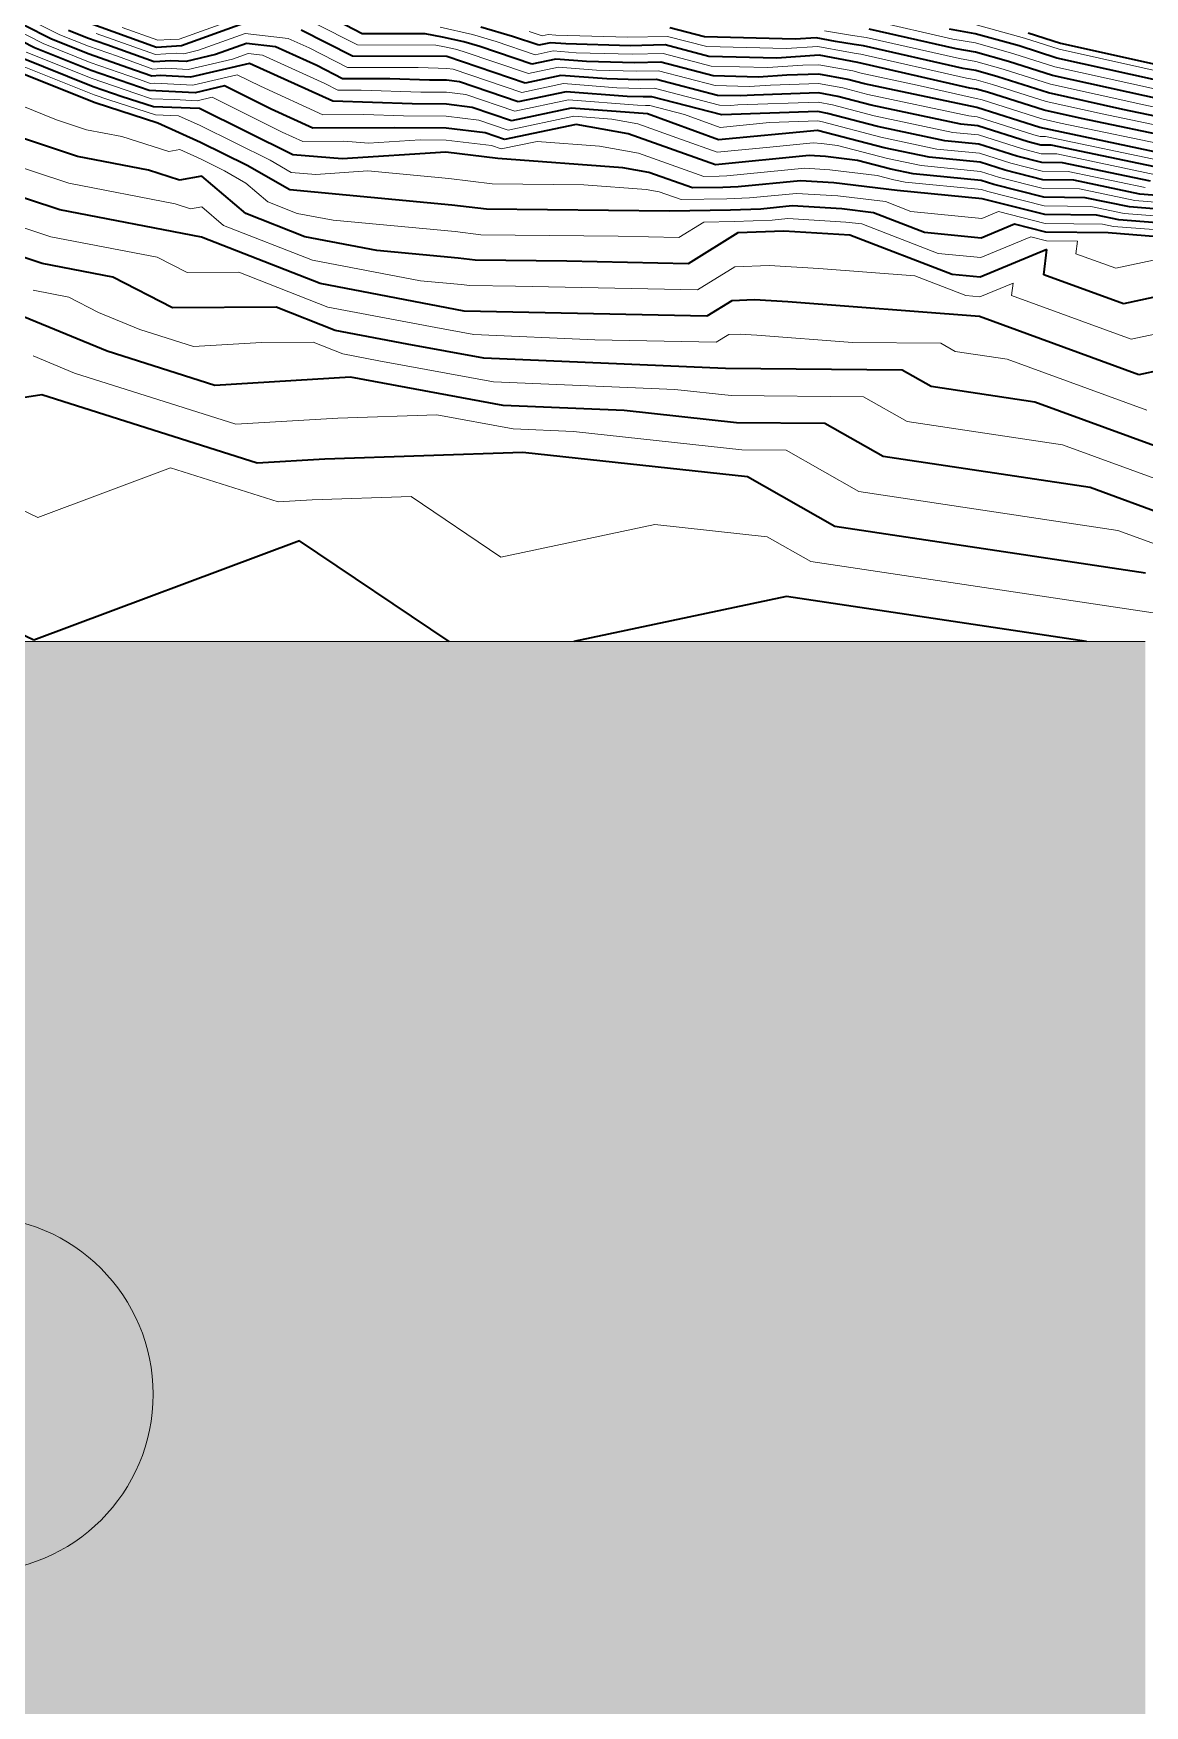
# Model space of a CAD drawing. Header units: millimetres. Extents: x -859836 to 307983, y -308065 to 649894.
# Drawn here: x -540029 to -452570, y 205358 to 337001 of the extents above; entities that cross this region are included whole.
import ezdxf

# ---------------------------------------------------------------- set-up
doc = ezdxf.new("R2010")
doc.units = ezdxf.units.MM
for name, color, linetype, lineweight in [('A-ANNO-NOTE', 131, 'Continuous', 9), ('A-DETL-GENF', 92, 'Continuous', 9), ('A-DETL-THIN', 151, 'Continuous', 9), ('C-TOPO', 7, 'Continuous', 9), ('C-TOPO-MAJR', 7, 'Continuous', 35), ('C-TOPO-MINR', 7, 'Continuous', 9)]:
    doc.layers.add(name, color=color, linetype=linetype, lineweight=lineweight)

# ---------------------------------------------------------------- blocks, each defined once
blk = doc.blocks.new('tag ten be - tag ten be-1821118-BỐ TRÍ BÈ PIN PA2')
at = {"layer": 'A-ANNO-NOTE'}
for start, end in [(360, 180), (180, 360)]:
    blk.add_arc((0, 0), 4, start, end, dxfattribs=at)

msp = doc.modelspace()

# ---------------------------------------------------------------- hatches: boundary and pattern name
at = {"layer": 'A-DETL-GENF'}
msp.add_hatch(color=8, dxfattribs=at).paths.add_polyline_path([(-452510, 189128), (-452510, 289128), (-562378, 289128), (-562378, 271128), (-597518, 271128), (-597518, 189128), (-458398, 189128)])

# ---------------------------------------------------------------- linework, layer by layer
at = {"layer": 'A-DETL-THIN'}
msp.add_line((-452510, 289128), (-562378, 289128), dxfattribs=at)
at = {"layer": 'C-TOPO', "lineweight": 35}
for p, q in [((-461727, 337043), (-459174, 336231)), ((-459174, 336231), (-449092, 333996))]:
    msp.add_line(p, q, dxfattribs=at)
at = {"layer": 'C-TOPO-MAJR'}
for p, q in [((-538606, 336551), (-543122, 338840)), ((-514144, 336979), (-516835, 338356)), ((-539937, 335873), (-542948, 337399)), ((-535787, 336632), (-537275, 337229)), ((-530338, 335897), (-535943, 337908)), ((-523485, 337777), (-528368, 336022)), ((-514918, 335206), (-518955, 337271)), ((-502312, 336764), (-504804, 337491)), ((-487202, 336735), (-489947, 337449)), ((-467394, 335786), (-474250, 337350)), ((-465900, 336982), (-467933, 337328)), ((-535475, 334080), (-539937, 335873)), ((-535631, 335356), (-538606, 336551)), ((-534265, 336107), (-535787, 336632)), ((-530528, 334766), (-534265, 336107)), ((-528368, 336022), (-530338, 335897)), ((-523254, 336210), (-525695, 335333)), ((-520989, 335957), (-523254, 336210)), ((-517710, 334465), (-520989, 335957)), ((-509194, 336972), (-514144, 336979)), ((-507838, 336719), (-509194, 336972)), ((-506148, 336343), (-507838, 336719)), ((-504902, 335979), (-506148, 336343)), ((-500794, 334582), (-504902, 335979)), ((-500258, 336065), (-502312, 336764)), ((-499318, 336263), (-500258, 336065)), ((-498115, 336171), (-499318, 336263)), ((-493067, 336034), (-498115, 336171)), ((-490296, 336091), (-493067, 336034)), ((-486864, 335198), (-490296, 336091)), ((-480063, 336551), (-487202, 336735)), ((-478408, 336660), (-480063, 336551)), ((-476893, 336379), (-478408, 336660)), ((-475415, 336133), (-476893, 336379)), ((-474691, 336032), (-475415, 336133)), ((-466856, 334245), (-474691, 336032)), ((-465869, 335527), (-467394, 335786)), ((-462437, 336012), (-465900, 336982)), ((-459463, 335066), (-462437, 336012)), ((-535163, 331528), (-542600, 334516)), ((-535319, 332804), (-541269, 335194)), ((-532587, 334306), (-535631, 335356)), ((-529215, 334850), (-530528, 334766)), ((-528015, 334789), (-529215, 334850)), ((-525695, 335333), (-528015, 334789)), ((-523022, 334643), (-527661, 333555)), ((-516466, 331659), (-523022, 334643)), ((-515692, 333432), (-517710, 334465)), ((-507492, 335194), (-514918, 335206)), ((-501330, 333098), (-507492, 335194)), ((-498914, 334977), (-500794, 334582)), ((-496509, 334793), (-498914, 334977)), ((-492723, 334690), (-496509, 334793)), ((-490644, 334733), (-492723, 334690)), ((-486526, 333662), (-490644, 334733)), ((-481510, 335060), (-486864, 335198)), ((-478179, 335280), (-481510, 335060)), ((-475132, 334714), (-478179, 335280)), ((-466318, 332703), (-475132, 334714)), ((-463272, 334800), (-465869, 335527)), ((-459803, 333695), (-463272, 334800)), ((-447716, 332462), (-459463, 335066)), ((-530909, 332505), (-535475, 334080)), ((-530719, 333636), (-532587, 334306)), ((-530062, 333678), (-530719, 333636)), ((-527661, 333555), (-530062, 333678)), ((-511979, 333427), (-515692, 333432)), ((-508860, 333323), (-511979, 333427)), ((-507510, 333311), (-508860, 333323)), ((-506488, 333186), (-507510, 333311)), ((-501866, 331614), (-506488, 333186)), ((-498510, 333691), (-501330, 333098)), ((-494903, 333415), (-498510, 333691)), ((-492379, 333347), (-494903, 333415)), ((-490993, 333375), (-492379, 333347)), ((-486189, 332125), (-490993, 333375)), ((-482957, 333570), (-486526, 333662)), ((-480736, 333716), (-482957, 333570)), ((-478213, 333802), (-480736, 333716)), ((-475928, 333378), (-478213, 333802)), ((-474617, 333036), (-475928, 333378)), ((-465839, 334072), (-466856, 334245)), ((-464108, 333587), (-465839, 334072)), ((-460143, 332325), (-464108, 333587)), ((-450993, 331743), (-459803, 333695)), ((-533036, 332016), (-535319, 332804)), ((-530579, 331225), (-533036, 332016)), ((-527308, 332321), (-530909, 332505)), ((-524989, 332865), (-527308, 332321)), ((-521315, 331039), (-524989, 332865)), ((-498107, 332405), (-501866, 331614)), ((-493297, 332037), (-498107, 332405)), ((-492035, 332003), (-493297, 332037)), ((-491342, 332017), (-492035, 332003)), ((-485851, 330589), (-491342, 332017)), ((-484404, 332079), (-486189, 332125)), ((-483294, 332153), (-484404, 332079)), ((-478247, 332325), (-483294, 332153)), ((-476724, 332042), (-478247, 332325)), ((-474101, 331357), (-476724, 332042)), ((-465779, 331162), (-474617, 333036)), ((-465809, 332617), (-466318, 332703)), ((-464943, 332374), (-465809, 332617)), ((-460483, 330955), (-464943, 332374)), ((-454269, 331023), (-460143, 332325)), ((-530249, 329944), (-535163, 331528)), ((-526955, 331088), (-530579, 331225)), ((-519607, 327434), (-526955, 331088)), ((-518036, 329546), (-521315, 331039)), ((-510228, 331451), (-516466, 331659)), ((-507527, 331427), (-510228, 331451)), ((-505484, 331179), (-507527, 331427)), ((-502403, 330130), (-505484, 331179)), ((-497703, 331119), (-502403, 330130)), ((-491691, 330659), (-497703, 331119)), ((-486099, 328628), (-491691, 330659)), ((-478282, 330847), (-485851, 330589)), ((-477520, 330706), (-478282, 330847)), ((-473585, 329679), (-477520, 330706)), ((-467031, 329858), (-474101, 331357)), ((-460823, 329584), (-465779, 331162)), ((-457546, 330304), (-460483, 330955)), ((-449065, 329933), (-454269, 331023)), ((-526867, 328422), (-530249, 329944)), ((-511596, 329579), (-518036, 329546)), ((-507545, 329544), (-511596, 329579)), ((-504479, 329171), (-507545, 329544)), ((-502939, 328647), (-504479, 329171)), ((-497299, 329833), (-502939, 328647)), ((-493215, 329106), (-497299, 329833)), ((-486348, 326667), (-493215, 329106)), ((-478316, 329370), (-486099, 328628)), ((-473070, 328000), (-478316, 329370)), ((-468283, 328554), (-473585, 329679)), ((-465693, 329727), (-467031, 329858)), ((-461728, 328465), (-465693, 329727)), ((-450414, 327403), (-460823, 329584)), ((-449740, 328668), (-457546, 330304)), ((-536558, 327314), (-541292, 328891)), ((-523194, 326595), (-526867, 328422)), ((-469535, 327251), (-473070, 328000)), ((-465608, 328292), (-468283, 328554)), ((-462634, 327345), (-465608, 328292)), ((-460742, 328214), (-461728, 328465)), ((-459926, 328204), (-460742, 328214)), ((-451252, 326387), (-459926, 328204)), ((-530977, 326241), (-536558, 327314)), ((-519857, 324681), (-523194, 326595)), ((-515726, 327130), (-519607, 327434)), ((-507562, 327660), (-515726, 327130)), ((-503475, 327163), (-507562, 327660)), ((-493627, 326417), (-503475, 327163)), ((-478981, 327386), (-486348, 326667)), ((-477676, 327307), (-478981, 327386)), ((-475177, 327006), (-477676, 327307)), ((-472554, 326322), (-475177, 327006)), ((-465522, 326857), (-469535, 327251)), ((-463539, 326226), (-465522, 326857)), ((-460662, 326844), (-462634, 327345)), ((-459029, 326825), (-460662, 326844)), ((-452090, 325370), (-459029, 326825)), ((-537954, 323101), (-547421, 326254)), ((-528520, 325449), (-530977, 326241)), ((-526780, 325757), (-528520, 325449)), ((-523324, 322818), (-526780, 325757)), ((-491585, 326053), (-493627, 326417)), ((-488151, 324834), (-491585, 326053)), ((-479645, 325402), (-484557, 324923)), ((-477036, 325244), (-479645, 325402)), ((-472039, 324643), (-477036, 325244)), ((-470787, 325947), (-472554, 326322)), ((-465436, 325422), (-470787, 325947)), ((-464445, 325106), (-465436, 325422)), ((-460582, 325474), (-463539, 326226)), ((-458133, 325445), (-460582, 325474)), ((-452929, 324354), (-458133, 325445)), ((-507086, 323488), (-519857, 324681)), ((-485757, 324878), (-488151, 324834)), ((-484557, 324923), (-485757, 324878)), ((-465350, 323986), (-472039, 324643)), ((-460421, 322734), (-465350, 323986)), ((-460502, 324104), (-464445, 325106)), ((-457236, 324065), (-460502, 324104)), ((-453767, 323338), (-457236, 324065)), ((-445652, 323777), (-452929, 324354)), ((-526791, 320954), (-537954, 323101)), ((-518662, 320993), (-523324, 322818)), ((-504361, 323157), (-507086, 323488)), ((-489955, 323001), (-504361, 323157)), ((-485166, 323090), (-489955, 323001)), ((-482766, 323179), (-485166, 323090)), ((-480310, 323418), (-482766, 323179)), ((-476397, 323181), (-480310, 323418)), ((-473898, 322880), (-476397, 323181)), ((-469882, 321333), (-473898, 322880)), ((-456340, 322685), (-460421, 322734)), ((-454605, 322322), (-456340, 322685)), ((-444065, 322568), (-453767, 323338)), ((-484576, 321301), (-488485, 318874)), ((-480974, 321435), (-484576, 321301)), ((-475757, 321118), (-480974, 321435)), ((-465424, 320895), (-469882, 321333)), ((-462806, 321990), (-465424, 320895)), ((-460341, 321364), (-462806, 321990)), ((-455443, 321305), (-460341, 321364)), ((-440890, 320151), (-455443, 321305)), ((-442477, 321360), (-454605, 322322)), ((-539349, 318887), (-544083, 320464)), ((-517467, 317304), (-526791, 320954)), ((-512995, 319913), (-518662, 320993)), ((-506609, 319316), (-512995, 319913)), ((-467726, 318023), (-475757, 321118)), ((-460261, 319994), (-465497, 317804)), ((-460506, 318009), (-460261, 319994)), ((-533768, 317814), (-539349, 318887)), ((-505247, 319150), (-506609, 319316)), ((-498044, 319072), (-505247, 319150)), ((-488485, 318874), (-498044, 319072)), ((-439302, 318943), (-454226, 315717)), ((-529088, 315404), (-533768, 317814)), ((-506133, 315144), (-517467, 317304)), ((-465497, 317804), (-467726, 318023)), ((-454226, 315717), (-460506, 318009)), ((-485061, 315960), (-487016, 314746)), ((-483260, 316027), (-485061, 315960)), ((-480652, 315868), (-483260, 316027)), ((-534234, 311977), (-540745, 314674)), ((-520934, 315441), (-529088, 315404)), ((-516272, 313616), (-520934, 315441)), ((-487016, 314746), (-506133, 315144)), ((-465570, 314713), (-480652, 315868)), ((-453008, 310129), (-465570, 314713)), ((-510605, 312536), (-516272, 313616)), ((-504590, 311433), (-510605, 312536)), ((-441070, 312709), (-453008, 310129)), ((-525756, 309291), (-534234, 311977)), ((-485546, 310619), (-504590, 311433)), ((-515077, 309927), (-525756, 309291)), ((-503046, 307722), (-515077, 309927)), ((-471656, 310504), (-485546, 310619)), ((-469364, 309201), (-471656, 310504)), ((-539380, 308550), (-550625, 306864)), ((-522424, 303178), (-539380, 308550)), ((-461212, 307979), (-469364, 309201)), ((-493525, 307315), (-503046, 307722)), ((-484687, 306354), (-493525, 307315)), ((-451791, 304541), (-461212, 307979)), ((-477741, 306296), (-484687, 306354)), ((-473158, 303690), (-477741, 306296)), ((-517085, 303496), (-522424, 303178)), ((-501503, 304010), (-517085, 303496)), ((-483827, 302088), (-501503, 304010)), ((-456854, 301244), (-473158, 303690)), ((-476952, 298178), (-483827, 302088)), ((-450574, 298952), (-456854, 301244)), ((-540008, 289230), (-560506, 299054)), ((-452497, 294510), (-476952, 298178)), ((-519093, 297066), (-540008, 289230)), ((-507299, 289128), (-519093, 297066)), ((-480746, 292666), (-497489, 289128)), ((-457152, 289128), (-480746, 292666))]:
    msp.add_line(p, q, dxfattribs=at)
at = {"layer": 'C-TOPO-MINR'}
for p, q in [((-537940, 336890), (-541327, 338607)), ((-539272, 336212), (-543035, 338120)), ((-530433, 335332), (-535104, 337007)), ((-530242, 336462), (-533045, 337468)), ((-524300, 338078), (-528571, 336543)), ((-514531, 336093), (-517895, 337813)), ((-505476, 336917), (-508011, 337482)), ((-499990, 336807), (-501017, 337157)), ((-475557, 336843), (-477774, 337211)), ((-467664, 336557), (-474029, 338009)), ((-462019, 336619), (-465915, 337709)), ((-535553, 334718), (-539272, 336212)), ((-535709, 335994), (-537940, 336890)), ((-533426, 335207), (-535709, 335994)), ((-529258, 336525), (-530242, 336462)), ((-528571, 336543), (-529258, 336525)), ((-523369, 336994), (-527032, 335677)), ((-519972, 336614), (-523369, 336994)), ((-518332, 335868), (-519972, 336614)), ((-515305, 334319), (-518332, 335868)), ((-508343, 336083), (-514531, 336093)), ((-507665, 335957), (-508343, 336083)), ((-506820, 335768), (-507665, 335957)), ((-506197, 335587), (-506820, 335768)), ((-503607, 336372), (-505476, 336917)), ((-500526, 335323), (-503607, 336372)), ((-499520, 336906), (-499990, 336807)), ((-498918, 336860), (-499520, 336906)), ((-493239, 336706), (-498918, 336860)), ((-490121, 336770), (-493239, 336706)), ((-487033, 335967), (-490121, 336770)), ((-480787, 335805), (-487033, 335967)), ((-478293, 335970), (-480787, 335805)), ((-476013, 335546), (-478293, 335970)), ((-474470, 336691), (-475557, 336843)), ((-467125, 335016), (-474470, 336691)), ((-465884, 336254), (-467664, 336557)), ((-462855, 335406), (-465884, 336254)), ((-459293, 335751), (-462019, 336619)), ((-448526, 333365), (-459293, 335751)), ((-535241, 332166), (-541934, 334855)), ((-535397, 333442), (-540603, 335534)), ((-531748, 333406), (-535553, 334718)), ((-530623, 334201), (-533426, 335207)), ((-528792, 335436), (-530433, 335332)), ((-528191, 335405), (-528792, 335436)), ((-527032, 335677), (-528191, 335405)), ((-524359, 334988), (-527838, 334172)), ((-523138, 335427), (-524359, 334988)), ((-522005, 335300), (-523138, 335427)), ((-517088, 333062), (-522005, 335300)), ((-501062, 333840), (-506197, 335587)), ((-499116, 335620), (-500526, 335323)), ((-497312, 335482), (-499116, 335620)), ((-492895, 335362), (-497312, 335482)), ((-490470, 335412), (-492895, 335362)), ((-486695, 334430), (-490470, 335412)), ((-482234, 334315), (-486695, 334430)), ((-479458, 334498), (-482234, 334315)), ((-478196, 334541), (-479458, 334498)), ((-475530, 334046), (-478196, 334541)), ((-475274, 335424), (-476013, 335546)), ((-474912, 335373), (-475274, 335424)), ((-466587, 333474), (-474912, 335373)), ((-465854, 334799), (-467125, 335016)), ((-463690, 334193), (-465854, 334799)), ((-459633, 334381), (-462855, 335406)), ((-449355, 332103), (-459633, 334381)), ((-531973, 332261), (-535397, 333442)), ((-530814, 333071), (-531748, 333406)), ((-530486, 333092), (-530814, 333071)), ((-529639, 334264), (-530623, 334201)), ((-527485, 332938), (-530486, 333092)), ((-527838, 334172), (-529639, 334264)), ((-524006, 333754), (-527485, 332938)), ((-522169, 332841), (-524006, 333754)), ((-516079, 332546), (-517088, 333062)), ((-509735, 334310), (-515305, 334319)), ((-508176, 334258), (-509735, 334310)), ((-507501, 334253), (-508176, 334258)), ((-506990, 334190), (-507501, 334253)), ((-501598, 332356), (-506990, 334190)), ((-498712, 334334), (-501062, 333840)), ((-495706, 334104), (-498712, 334334)), ((-492551, 334019), (-495706, 334104)), ((-490819, 334054), (-492551, 334019)), ((-486358, 332894), (-490819, 334054)), ((-478230, 333064), (-482015, 332934)), ((-476326, 332710), (-478230, 333064)), ((-474874, 333875), (-475530, 334046)), ((-470456, 332938), (-474874, 333875)), ((-465824, 333344), (-466587, 333474)), ((-464526, 332981), (-465824, 333344)), ((-459973, 333010), (-463690, 334193)), ((-538227, 330209), (-543805, 332451)), ((-534099, 331772), (-535241, 332166)), ((-530414, 330585), (-534099, 331772)), ((-530744, 331865), (-531973, 332261)), ((-528932, 331797), (-530744, 331865)), ((-527131, 331705), (-528932, 331797)), ((-525972, 331977), (-527131, 331705)), ((-520461, 329236), (-525972, 331977)), ((-517251, 330603), (-522169, 332841)), ((-514222, 332543), (-516079, 332546)), ((-509544, 332387), (-514222, 332543)), ((-507518, 332369), (-509544, 332387)), ((-505986, 332182), (-507518, 332369)), ((-502135, 330872), (-505986, 332182)), ((-497905, 331762), (-502135, 330872)), ((-498309, 333048), (-501598, 332356)), ((-494100, 332726), (-498309, 333048)), ((-492494, 331348), (-497905, 331762)), ((-492207, 332675), (-494100, 332726)), ((-491167, 332696), (-492207, 332675)), ((-486020, 331357), (-491167, 332696)), ((-483681, 332825), (-486358, 332894)), ((-482015, 332934), (-483681, 332825)), ((-474359, 332196), (-476326, 332710)), ((-466405, 330510), (-474359, 332196)), ((-466048, 331932), (-470456, 332938)), ((-465794, 331889), (-466048, 331932)), ((-465361, 331768), (-465794, 331889)), ((-460653, 330269), (-465361, 331768)), ((-460313, 331640), (-464526, 332981)), ((-452631, 331383), (-459973, 333010)), ((-528602, 330516), (-530414, 330585)), ((-526911, 329755), (-528602, 330516)), ((-514031, 330619), (-517251, 330603)), ((-510912, 330515), (-514031, 330619)), ((-507536, 330485), (-510912, 330515)), ((-504981, 330175), (-507536, 330485)), ((-497501, 330476), (-502671, 329388)), ((-494495, 330246), (-497501, 330476)), ((-491863, 331331), (-492494, 331348)), ((-491516, 331338), (-491863, 331331)), ((-488771, 330624), (-491516, 331338)), ((-485975, 329608), (-488771, 330624)), ((-485128, 331334), (-486020, 331357)), ((-484572, 331371), (-485128, 331334)), ((-478265, 331586), (-484572, 331371)), ((-477122, 331374), (-478265, 331586)), ((-473843, 330518), (-477122, 331374)), ((-467657, 329206), (-473843, 330518)), ((-465736, 330444), (-466405, 330510)), ((-461275, 329024), (-465736, 330444)), ((-455908, 330663), (-460313, 331640)), ((-449402, 329300), (-455908, 330663)), ((-448728, 330565), (-452631, 331383)), ((-535861, 329421), (-538227, 330209)), ((-533070, 328884), (-535861, 329421)), ((-521400, 327015), (-526911, 329755)), ((-518822, 328490), (-520461, 329236)), ((-502671, 329388), (-504981, 330175)), ((-492453, 329883), (-494495, 330246)), ((-489019, 328663), (-492453, 329883)), ((-482084, 329979), (-485975, 329608)), ((-478299, 330108), (-482084, 329979)), ((-477918, 330038), (-478299, 330108)), ((-473328, 328839), (-477918, 330038)), ((-465650, 329009), (-467657, 329206)), ((-459184, 329944), (-460653, 330269)), ((-450077, 328035), (-459184, 329944)), ((-529385, 327697), (-533070, 328884)), ((-528515, 327851), (-529385, 327697)), ((-526824, 327090), (-528515, 327851)), ((-515601, 328507), (-518822, 328490)), ((-513661, 328355), (-515601, 328507)), ((-509579, 328620), (-513661, 328355)), ((-507553, 328602), (-509579, 328620)), ((-503977, 328167), (-507553, 328602)), ((-503207, 327905), (-503977, 328167)), ((-500387, 328498), (-503207, 327905)), ((-495463, 328125), (-500387, 328498)), ((-492400, 327580), (-495463, 328125)), ((-486224, 327647), (-489019, 328663)), ((-482332, 328018), (-486224, 327647)), ((-478648, 328378), (-482332, 328018)), ((-477996, 328338), (-478648, 328378)), ((-476747, 328188), (-477996, 328338)), ((-472812, 327161), (-476747, 328188)), ((-468909, 327902), (-473328, 328839)), ((-465565, 327574), (-468909, 327902)), ((-462181, 327905), (-465650, 329009)), ((-460702, 327529), (-462181, 327905)), ((-460782, 328899), (-461275, 329024)), ((-460374, 328894), (-460782, 328899)), ((-450833, 326895), (-460374, 328894)), ((-537256, 325207), (-544356, 327572)), ((-524987, 326176), (-526824, 327090)), ((-519732, 326058), (-521400, 327015)), ((-487250, 325750), (-492400, 327580)), ((-470161, 326599), (-472812, 327161)), ((-465479, 326139), (-470161, 326599)), ((-463087, 326785), (-465565, 327574)), ((-460622, 326159), (-463087, 326785)), ((-459478, 327514), (-460702, 327529)), ((-451671, 325879), (-459478, 327514)), ((-528884, 323598), (-537256, 325207)), ((-523318, 325219), (-524987, 326176)), ((-521590, 323749), (-523318, 325219)), ((-517791, 325906), (-519732, 326058)), ((-513709, 326171), (-517791, 325906)), ((-507324, 325574), (-513709, 326171)), ((-503918, 325160), (-507324, 325574)), ((-496715, 325082), (-503918, 325160)), ((-486052, 325773), (-487250, 325750)), ((-485452, 325795), (-486052, 325773)), ((-479313, 326394), (-485452, 325795)), ((-477356, 326275), (-479313, 326394)), ((-473608, 325825), (-477356, 326275)), ((-472297, 325482), (-473608, 325825)), ((-471413, 325295), (-472297, 325482)), ((-465393, 324704), (-471413, 325295)), ((-463992, 325666), (-465479, 326139)), ((-460542, 324789), (-463992, 325666)), ((-458581, 326135), (-460622, 326159)), ((-452509, 324862), (-458581, 326135)), ((-491791, 324709), (-496715, 325082)), ((-490770, 324527), (-491791, 324709)), ((-489053, 323917), (-490770, 324527)), ((-485462, 323984), (-489053, 323917)), ((-483661, 324051), (-485462, 323984)), ((-479977, 324410), (-483661, 324051)), ((-476716, 324212), (-479977, 324410)), ((-472968, 323762), (-476716, 324212)), ((-464898, 324546), (-465393, 324704)), ((-460461, 323419), (-464898, 324546)), ((-457684, 324755), (-460542, 324789)), ((-453348, 323846), (-457684, 324755)), ((-444858, 323173), (-453348, 323846)), ((-538652, 320994), (-545752, 323359)), ((-527655, 323202), (-528884, 323598)), ((-526785, 323356), (-527655, 323202)), ((-525057, 321886), (-526785, 323356)), ((-519259, 322837), (-521590, 323749)), ((-516426, 322297), (-519259, 322837)), ((-470961, 322988), (-472968, 323762)), ((-465387, 322441), (-470961, 322988)), ((-464078, 322988), (-465387, 322441)), ((-460381, 322049), (-464078, 322988)), ((-456788, 323375), (-460461, 323419)), ((-454186, 322830), (-456788, 323375)), ((-443271, 321964), (-454186, 322830)), ((-518064, 319148), (-525057, 321886)), ((-506847, 321402), (-516426, 322297)), ((-504804, 321153), (-506847, 321402)), ((-487265, 322151), (-489220, 320937)), ((-484871, 322196), (-487265, 322151)), ((-481870, 322307), (-484871, 322196)), ((-480642, 322427), (-481870, 322307)), ((-476077, 322149), (-480642, 322427)), ((-474827, 321999), (-476077, 322149)), ((-468804, 319678), (-474827, 321999)), ((-455891, 321995), (-460381, 322049)), ((-455024, 321814), (-455891, 321995)), ((-441683, 320756), (-455024, 321814)), ((-530279, 319384), (-538652, 320994)), ((-493999, 321037), (-504804, 321153)), ((-489220, 320937), (-493999, 321037)), ((-461533, 320992), (-465460, 319350)), ((-460301, 320679), (-461533, 320992)), ((-457852, 320650), (-460301, 320679)), ((-457975, 319657), (-457852, 320650)), ((-447373, 320124), (-454834, 318511)), ((-527939, 318179), (-530279, 319384)), ((-509564, 317528), (-518064, 319148)), ((-484818, 318631), (-487751, 316810)), ((-482117, 318731), (-484818, 318631)), ((-478204, 318493), (-482117, 318731)), ((-465460, 319350), (-468804, 319678)), ((-454834, 318511), (-457975, 319657)), ((-523862, 318198), (-527939, 318179)), ((-516869, 315460), (-523862, 318198)), ((-506371, 317230), (-509564, 317528)), ((-470663, 317915), (-478204, 318493)), ((-466648, 316368), (-470663, 317915)), ((-462915, 317353), (-465533, 316258)), ((-463038, 316361), (-462915, 317353)), ((-537256, 316244), (-540047, 316781)), ((-534916, 315039), (-537256, 316244)), ((-505690, 317147), (-506371, 317230)), ((-502088, 317108), (-505690, 317147)), ((-487751, 316810), (-502088, 317108)), ((-465533, 316258), (-466648, 316368)), ((-453617, 312923), (-463038, 316361)), ((-531661, 313690), (-534916, 315039)), ((-508369, 313840), (-516869, 315460)), ((-440186, 315826), (-453617, 312923)), ((-527422, 312347), (-531661, 313690)), ((-505361, 313288), (-508369, 313840)), ((-484403, 313323), (-485304, 313290)), ((-483099, 313244), (-484403, 313323)), ((-522082, 312665), (-527422, 312347)), ((-518005, 312684), (-522082, 312665)), ((-515674, 311771), (-518005, 312684)), ((-495840, 312882), (-505361, 313288)), ((-486281, 312683), (-495840, 312882)), ((-485304, 313290), (-486281, 312683)), ((-475558, 312666), (-483099, 313244)), ((-468613, 312609), (-475558, 312666)), ((-467467, 311957), (-468613, 312609)), ((-536807, 310264), (-540062, 311612)), ((-512841, 311231), (-515674, 311771)), ((-503818, 309577), (-512841, 311231)), ((-463391, 311346), (-467467, 311957)), ((-452400, 307335), (-463391, 311346)), ((-524090, 306235), (-536807, 310264)), ((-489536, 308967), (-503818, 309577)), ((-485117, 308486), (-489536, 308967)), ((-474698, 308400), (-485117, 308486)), ((-471261, 306445), (-474698, 308400)), ((-508290, 306969), (-516081, 306712)), ((-502275, 305866), (-508290, 306969)), ((-516081, 306712), (-524090, 306235)), ((-497514, 305662), (-502275, 305866)), ((-484257, 304221), (-497514, 305662)), ((-459033, 304611), (-471261, 306445)), ((-480784, 304192), (-484257, 304221)), ((-475055, 300934), (-480784, 304192)), ((-451182, 301747), (-459033, 304611)), ((-539694, 298890), (-549943, 303802)), ((-529236, 302808), (-539694, 298890)), ((-520759, 300122), (-529236, 302808)), ((-518089, 300281), (-520759, 300122)), ((-510298, 300538), (-518089, 300281)), ((-503229, 295780), (-510298, 300538)), ((-454676, 297877), (-475055, 300934)), ((-491124, 298338), (-503229, 295780)), ((-482286, 297377), (-491124, 298338)), ((-449965, 296158), (-454676, 297877)), ((-478849, 295422), (-482286, 297377)), ((-450318, 291143), (-478849, 295422))]:
    msp.add_line(p, q, dxfattribs=at)

# ---------------------------------------------------------------- block references
at = {"layer": 'A-ANNO-NOTE', "xscale": 3500, "yscale": 3500, "zscale": 3500}
msp.add_blockref('tag ten be - tag ten be-1821118-BỐ TRÍ BÈ PIN PA2', (-544609, 229866), dxfattribs=at)

doc.saveas('drawing.dxf')
